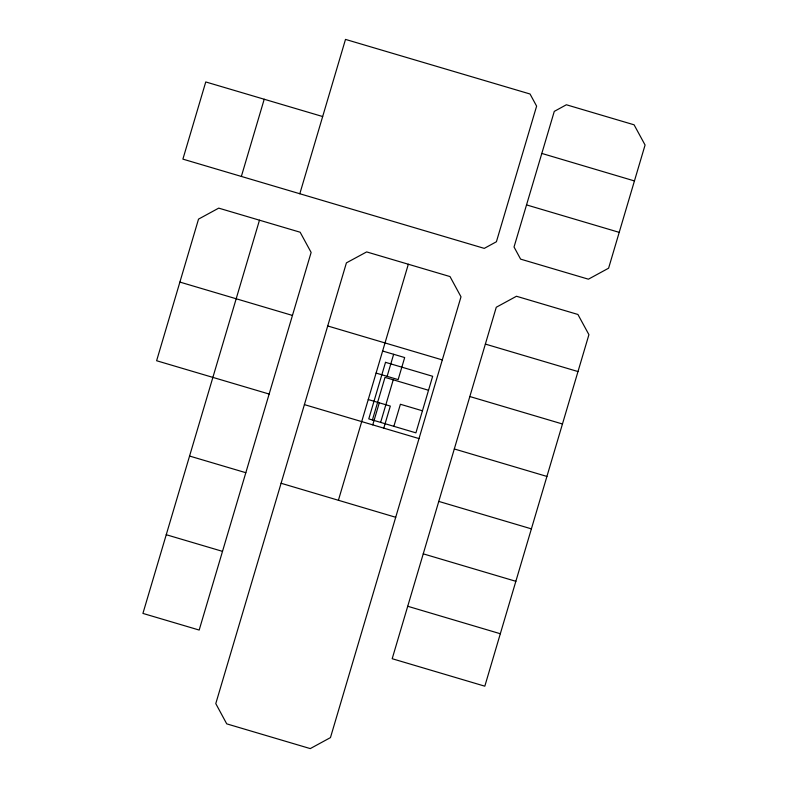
<?xml version="1.0" encoding="UTF-8"?>
<svg xmlns="http://www.w3.org/2000/svg" width="788" height="788" viewBox="0 0 788 788"><rect width="100%" height="100%" fill="white"/><g stroke="black" fill="none" stroke-linecap="round" stroke-linejoin="round"><path stroke-width="1.18" d="M322.666 116.535L205.757 81.952L182.895 159.127L241.355 176.433L264.216 99.239M259.479 220.177L142.923 613.419L199.177 630.055L311.132 252.426L300.139 232.224L218.719 208.131L198.527 219.123L156.615 360.737L269.151 394.049M299.814 193.749L345.499 39.4L530.038 93.999L536.618 106.144L496.41 241.749L484.275 248.378L241.355 176.433M304.404 404.618L346.415 262.867L366.656 251.914L450.007 276.568L461 296.81L330.458 737.607L310.265 748.6L226.727 723.857L215.784 703.605L304.404 404.618L419.009 438.581M372.409 419.965L385.007 377.373L428.524 390.257M372.763 424.86L379.284 402.816M387.125 376.349L393.645 354.295M380.634 422.398L393.242 379.806M383.786 428.13L390.316 406.076L368.262 399.546M393.862 426.318L400.393 404.264L422.447 410.794M500.321 633.739L484.817 686.181L392.188 658.719L496.273 307.251L516.475 296.258L577.919 314.471L588.922 334.664L500.321 633.739L407.721 606.268M338.407 500.272L408.332 264.236M541.819 153.433L514.032 246.999L520.612 259.134L588.409 279.188L608.602 268.196L645.077 145.012L634.084 124.809L566.375 104.765L554.279 111.384L541.819 153.433L634.438 180.935M526.522 204.9L619.22 232.362M485.369 344.09L577.988 371.552M179.891 282.084L292.456 315.436M327.69 325.966L442.304 359.909M382.623 351.024L404.677 357.555L398.147 379.609L376.093 373.079M469.825 396.531L562.465 423.993M454.312 448.963L546.921 476.435M438.778 501.404L531.408 528.866M189.563 456.045L245.817 472.701M281.089 483.271L395.724 517.283M423.255 553.846L515.874 581.308M166.238 534.717L222.492 551.354M385.519 362.332L368.774 418.891L415.916 432.848L432.661 376.29L385.519 362.332"/></g></svg>
